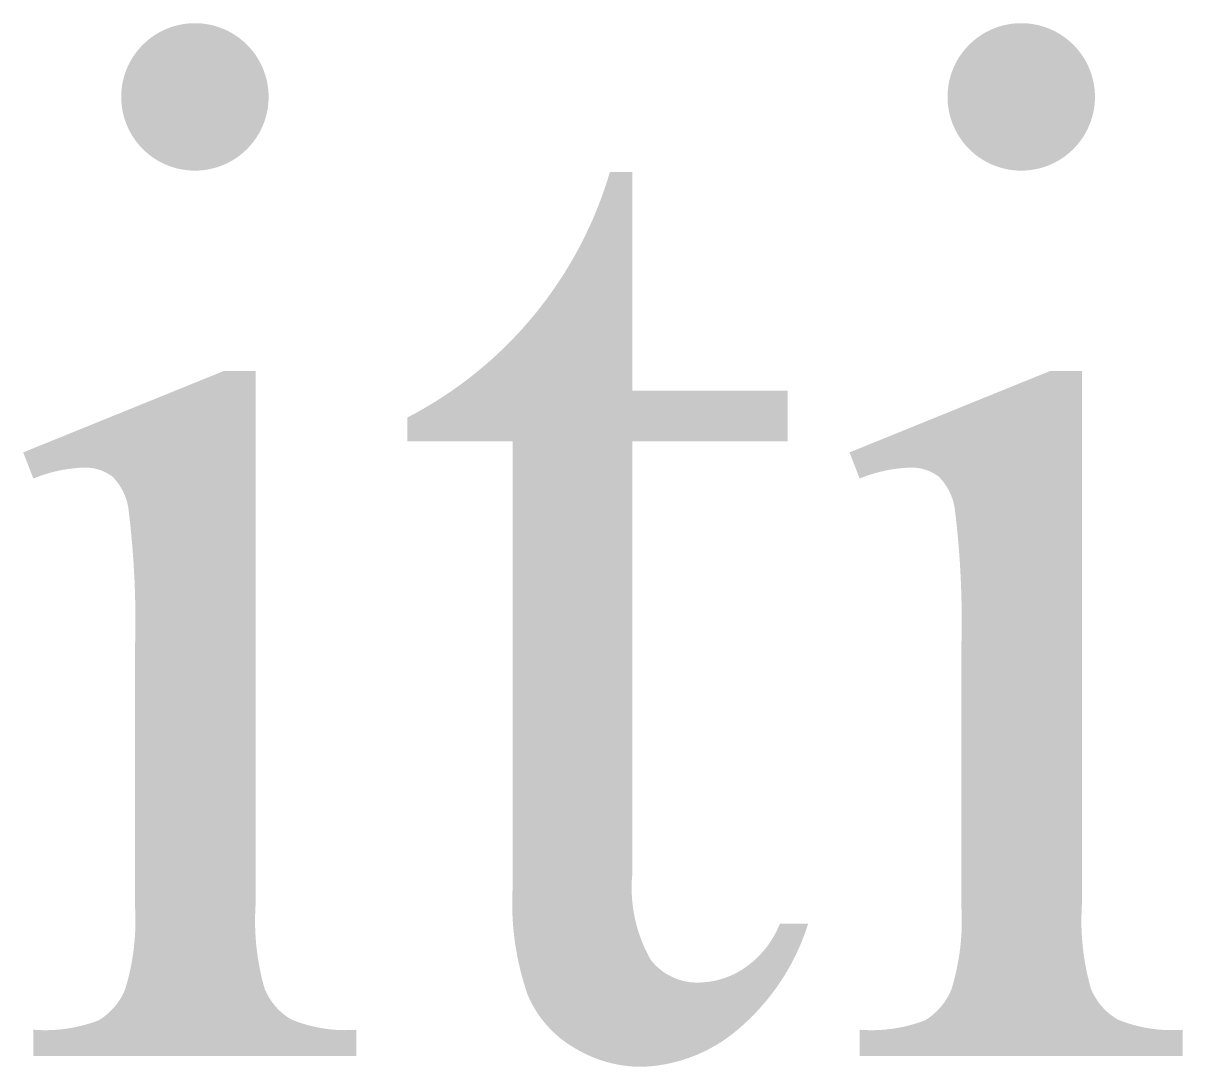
# Model space of a CAD drawing. Header units: millimetres. Extents: x 1235 to 1439, y 1033 to 1126.
# Drawn here: x 1372.713 to 1376.67, y 1052.939 to 1056.5 of the extents above; entities that cross this region are included whole.
import ezdxf

# ---------------------------------------------------------------- set-up
doc = ezdxf.new("R2010")
doc.units = ezdxf.units.MM
doc.layers.add('默认', color=18, linetype='Continuous', true_color=0x000000)

msp = doc.modelspace()

# ---------------------------------------------------------------- hatches: boundary and pattern name
at = {"layer": '默认'}
for points in [[(1373.3005, 1056.4996), (1373.306, 1056.4995), (1373.3117, 1056.4993), (1373.3173, 1056.499), (1373.3231, 1056.4985), (1373.3288, 1056.4979), (1373.3346, 1056.4971), (1373.3404, 1056.4962), (1373.3462, 1056.4952), (1373.352, 1056.494), (1373.3579, 1056.4927), (1373.3638, 1056.4912), (1373.3696, 1056.4896), (1373.3755, 1056.4878), (1373.3813, 1056.4858), (1373.3871, 1056.4837), (1373.393, 1056.4815), (1373.3987, 1056.4791), (1373.4045, 1056.4765), (1373.4102, 1056.4738), (1373.4158, 1056.4709), (1373.4214, 1056.4679), (1373.427, 1056.4647), (1373.4325, 1056.4614), (1373.4379, 1056.4579), (1373.4432, 1056.4543), (1373.4485, 1056.4505), (1373.4536, 1056.4466), (1373.4587, 1056.4426), (1373.4637, 1056.4384), (1373.4685, 1056.4341), (1373.4733, 1056.4296), (1373.4779, 1056.4251), (1373.4825, 1056.4204), (1373.4869, 1056.4156), (1373.4911, 1056.4107), (1373.4953, 1056.4057), (1373.4993, 1056.4006), (1373.5031, 1056.3954), (1373.5068, 1056.3901), (1373.5104, 1056.3847), (1373.5138, 1056.3793), (1373.5171, 1056.3737), (1373.5202, 1056.3682), (1373.5232, 1056.3625), (1373.526, 1056.3568), (1373.5287, 1056.3511), (1373.5312, 1056.3453), (1373.5335, 1056.3395), (1373.5357, 1056.3337), (1373.5378, 1056.3279), (1373.5396, 1056.322), (1373.5414, 1056.3161), (1373.5429, 1056.3102), (1373.5444, 1056.3044), (1373.5456, 1056.2985), (1373.5468, 1056.2927), (1373.5477, 1056.2868), (1373.5486, 1056.281), (1373.5493, 1056.2752), (1373.5498, 1056.2695), (1373.5502, 1056.2638), (1373.5505, 1056.2581), (1373.5507, 1056.2525), (1373.5507, 1056.2469), (1373.5506, 1056.2413), (1373.5504, 1056.2357), (1373.5501, 1056.23), (1373.5496, 1056.2243), (1373.549, 1056.2185), (1373.5482, 1056.2128), (1373.5473, 1056.207), (1373.5463, 1056.2011), (1373.5451, 1056.1953), (1373.5438, 1056.1894), (1373.5423, 1056.1836), (1373.5407, 1056.1777), (1373.5389, 1056.1719), (1373.537, 1056.166), (1373.5349, 1056.1602), (1373.5326, 1056.1544), (1373.5302, 1056.1486), (1373.5276, 1056.1429), (1373.5249, 1056.1372), (1373.5221, 1056.1315), (1373.519, 1056.1259), (1373.5159, 1056.1203), (1373.5125, 1056.1149), (1373.5091, 1056.1094), (1373.5054, 1056.1041), (1373.5017, 1056.0989), (1373.4977, 1056.0937), (1373.4937, 1056.0886), (1373.4895, 1056.0837), (1373.4852, 1056.0788), (1373.4808, 1056.074), (1373.4762, 1056.0694), (1373.4715, 1056.0649), (1373.4667, 1056.0605), (1373.4618, 1056.0562), (1373.4568, 1056.0521), (1373.4517, 1056.0481), (1373.4465, 1056.0442), (1373.4412, 1056.0405), (1373.4358, 1056.0369), (1373.4304, 1056.0335), (1373.4249, 1056.0302), (1373.4193, 1056.0271), (1373.4136, 1056.0241), (1373.408, 1056.0213), (1373.4022, 1056.0187), (1373.3965, 1056.0162), (1373.3906, 1056.0138), (1373.3848, 1056.0116), (1373.379, 1056.0096), (1373.3731, 1056.0077), (1373.3672, 1056.006), (1373.3614, 1056.0044), (1373.3555, 1056.003), (1373.3496, 1056.0017), (1373.3438, 1056.0006), (1373.3379, 1055.9996), (1373.3321, 1055.9988), (1373.3263, 1055.9981), (1373.3206, 1055.9975), (1373.3149, 1055.9971), (1373.3092, 1055.9968), (1373.3036, 1055.9966), (1373.298, 1055.9966), (1373.2924, 1055.9967), (1373.2868, 1055.9969), (1373.2811, 1055.9973), (1373.2754, 1055.9977), (1373.2696, 1055.9983), (1373.2639, 1055.9991), (1373.2581, 1056), (1373.2522, 1056.001), (1373.2464, 1056.0022), (1373.2405, 1056.0035), (1373.2347, 1056.005), (1373.2288, 1056.0067), (1373.223, 1056.0084), (1373.2171, 1056.0104), (1373.2113, 1056.0125), (1373.2055, 1056.0147), (1373.1997, 1056.0171), (1373.194, 1056.0197), (1373.1883, 1056.0224), (1373.1826, 1056.0253), (1373.177, 1056.0283), (1373.1715, 1056.0315), (1373.166, 1056.0348), (1373.1606, 1056.0383), (1373.1552, 1056.0419), (1373.15, 1056.0457), (1373.1448, 1056.0496), (1373.1397, 1056.0536), (1373.1348, 1056.0578), (1373.1299, 1056.0621), (1373.1251, 1056.0666), (1373.1205, 1056.0711), (1373.116, 1056.0758), (1373.1116, 1056.0806), (1373.1073, 1056.0855), (1373.1032, 1056.0905), (1373.0992, 1056.0957), (1373.0953, 1056.1009), (1373.0916, 1056.1062), (1373.088, 1056.1115), (1373.0846, 1056.117), (1373.0813, 1056.1225), (1373.0782, 1056.1281), (1373.0752, 1056.1337), (1373.0724, 1056.1394), (1373.0698, 1056.1451), (1373.0673, 1056.1509), (1373.0649, 1056.1567), (1373.0627, 1056.1625), (1373.0607, 1056.1684), (1373.0588, 1056.1742), (1373.0571, 1056.1801), (1373.0555, 1056.186), (1373.0541, 1056.1918), (1373.0528, 1056.1977), (1373.0517, 1056.2036), (1373.0507, 1056.2094), (1373.0499, 1056.2152), (1373.0492, 1056.221), (1373.0486, 1056.2267), (1373.0482, 1056.2325), (1373.0479, 1056.2381), (1373.0478, 1056.2438), (1373.0477, 1056.2493), (1373.0478, 1056.2549), (1373.048, 1056.2606), (1373.0484, 1056.2662), (1373.0488, 1056.2719), (1373.0495, 1056.2777), (1373.0502, 1056.2835), (1373.0511, 1056.2893), (1373.0521, 1056.2951), (1373.0533, 1056.3009), (1373.0547, 1056.3068), (1373.0561, 1056.3126), (1373.0578, 1056.3185), (1373.0596, 1056.3244), (1373.0615, 1056.3302), (1373.0636, 1056.336), (1373.0658, 1056.3418), (1373.0682, 1056.3476), (1373.0708, 1056.3534), (1373.0735, 1056.3591), (1373.0764, 1056.3647), (1373.0794, 1056.3703), (1373.0826, 1056.3759), (1373.0859, 1056.3814), (1373.0894, 1056.3868), (1373.093, 1056.3921), (1373.0968, 1056.3974), (1373.1007, 1056.4025), (1373.1047, 1056.4076), (1373.1089, 1056.4126), (1373.1132, 1056.4174), (1373.1177, 1056.4222), (1373.1223, 1056.4268), (1373.1269, 1056.4313), (1373.1317, 1056.4357), (1373.1367, 1056.44), (1373.1417, 1056.4441), (1373.1468, 1056.4481), (1373.152, 1056.452), (1373.1573, 1056.4557), (1373.1626, 1056.4593), (1373.1681, 1056.4627), (1373.1736, 1056.466), (1373.1792, 1056.4691), (1373.1848, 1056.4721), (1373.1905, 1056.4749), (1373.1962, 1056.4776), (1373.202, 1056.4801), (1373.2078, 1056.4824), (1373.2136, 1056.4846), (1373.2195, 1056.4866), (1373.2253, 1056.4885), (1373.2312, 1056.4902), (1373.2371, 1056.4918), (1373.243, 1056.4932), (1373.2488, 1056.4945), (1373.2547, 1056.4956), (1373.2605, 1056.4966), (1373.2663, 1056.4975), (1373.2721, 1056.4982), (1373.2779, 1056.4987), (1373.2836, 1056.4991), (1373.2892, 1056.4994), (1373.2949, 1056.4996)], [(1376.1203, 1056.4996), (1376.1259, 1056.4995), (1376.1315, 1056.4993), (1376.1372, 1056.499), (1376.1429, 1056.4985), (1376.1486, 1056.4979), (1376.1544, 1056.4971), (1376.1602, 1056.4962), (1376.166, 1056.4952), (1376.1719, 1056.494), (1376.1777, 1056.4927), (1376.1836, 1056.4912), (1376.1894, 1056.4896), (1376.1953, 1056.4878), (1376.2011, 1056.4858), (1376.207, 1056.4837), (1376.2128, 1056.4815), (1376.2186, 1056.4791), (1376.2243, 1056.4765), (1376.23, 1056.4738), (1376.2357, 1056.4709), (1376.2413, 1056.4679), (1376.2468, 1056.4647), (1376.2523, 1056.4614), (1376.2577, 1056.4579), (1376.263, 1056.4543), (1376.2683, 1056.4505), (1376.2735, 1056.4466), (1376.2785, 1056.4426), (1376.2835, 1056.4384), (1376.2884, 1056.4341), (1376.2931, 1056.4296), (1376.2978, 1056.4251), (1376.3023, 1056.4204), (1376.3067, 1056.4156), (1376.3109, 1056.4107), (1376.3151, 1056.4057), (1376.3191, 1056.4006), (1376.3229, 1056.3954), (1376.3267, 1056.3901), (1376.3302, 1056.3847), (1376.3337, 1056.3793), (1376.3369, 1056.3737), (1376.3401, 1056.3682), (1376.343, 1056.3625), (1376.3458, 1056.3568), (1376.3485, 1056.3511), (1376.351, 1056.3453), (1376.3533, 1056.3395), (1376.3555, 1056.3337), (1376.3576, 1056.3279), (1376.3595, 1056.322), (1376.3612, 1056.3161), (1376.3628, 1056.3102), (1376.3642, 1056.3044), (1376.3655, 1056.2985), (1376.3666, 1056.2927), (1376.3676, 1056.2868), (1376.3684, 1056.281), (1376.3691, 1056.2752), (1376.3696, 1056.2695), (1376.3701, 1056.2638), (1376.3704, 1056.2581), (1376.3705, 1056.2525), (1376.3706, 1056.2469), (1376.3705, 1056.2413), (1376.3702, 1056.2357), (1376.3699, 1056.23), (1376.3694, 1056.2243), (1376.3688, 1056.2185), (1376.3681, 1056.2128), (1376.3672, 1056.207), (1376.3661, 1056.2011), (1376.3649, 1056.1953), (1376.3636, 1056.1894), (1376.3621, 1056.1836), (1376.3605, 1056.1777), (1376.3587, 1056.1719), (1376.3568, 1056.166), (1376.3547, 1056.1602), (1376.3524, 1056.1544), (1376.35, 1056.1486), (1376.3475, 1056.1429), (1376.3448, 1056.1372), (1376.3419, 1056.1315), (1376.3389, 1056.1259), (1376.3357, 1056.1203), (1376.3324, 1056.1149), (1376.3289, 1056.1094), (1376.3253, 1056.1041), (1376.3215, 1056.0989), (1376.3176, 1056.0937), (1376.3135, 1056.0886), (1376.3093, 1056.0837), (1376.305, 1056.0788), (1376.3006, 1056.074), (1376.296, 1056.0694), (1376.2913, 1056.0649), (1376.2865, 1056.0605), (1376.2816, 1056.0562), (1376.2766, 1056.0521), (1376.2715, 1056.0481), (1376.2663, 1056.0442), (1376.261, 1056.0405), (1376.2556, 1056.0369), (1376.2502, 1056.0335), (1376.2447, 1056.0302), (1376.2391, 1056.0271), (1376.2335, 1056.0241), (1376.2278, 1056.0213), (1376.222, 1056.0187), (1376.2163, 1056.0162), (1376.2105, 1056.0138), (1376.2046, 1056.0116), (1376.1988, 1056.0096), (1376.1929, 1056.0077), (1376.1871, 1056.006), (1376.1812, 1056.0044), (1376.1753, 1056.003), (1376.1694, 1056.0017), (1376.1636, 1056.0006), (1376.1578, 1055.9996), (1376.1519, 1055.9988), (1376.1462, 1055.9981), (1376.1404, 1055.9975), (1376.1347, 1055.9971), (1376.129, 1055.9968), (1376.1234, 1055.9966), (1376.1178, 1055.9966), (1376.1122, 1055.9967), (1376.1066, 1055.9969), (1376.1009, 1055.9973), (1376.0952, 1055.9977), (1376.0895, 1055.9983), (1376.0837, 1055.9991), (1376.0779, 1056), (1376.0721, 1056.001), (1376.0662, 1056.0022), (1376.0604, 1056.0035), (1376.0545, 1056.005), (1376.0487, 1056.0067), (1376.0428, 1056.0084), (1376.037, 1056.0104), (1376.0311, 1056.0125), (1376.0253, 1056.0147), (1376.0195, 1056.0171), (1376.0138, 1056.0197), (1376.0081, 1056.0224), (1376.0024, 1056.0253), (1375.9968, 1056.0283), (1375.9913, 1056.0315), (1375.9858, 1056.0348), (1375.9804, 1056.0383), (1375.975, 1056.0419), (1375.9698, 1056.0457), (1375.9646, 1056.0496), (1375.9596, 1056.0536), (1375.9546, 1056.0578), (1375.9497, 1056.0621), (1375.945, 1056.0666), (1375.9403, 1056.0711), (1375.9358, 1056.0758), (1375.9314, 1056.0806), (1375.9271, 1056.0855), (1375.923, 1056.0905), (1375.919, 1056.0957), (1375.9152, 1056.1009), (1375.9114, 1056.1062), (1375.9079, 1056.1115), (1375.9044, 1056.117), (1375.9012, 1056.1225), (1375.898, 1056.1281), (1375.8951, 1056.1337), (1375.8923, 1056.1394), (1375.8896, 1056.1451), (1375.8871, 1056.1509), (1375.8847, 1056.1567), (1375.8826, 1056.1625), (1375.8805, 1056.1684), (1375.8786, 1056.1742), (1375.8769, 1056.1801), (1375.8753, 1056.186), (1375.8739, 1056.1918), (1375.8726, 1056.1977), (1375.8715, 1056.2036), (1375.8705, 1056.2094), (1375.8697, 1056.2152), (1375.869, 1056.221), (1375.8684, 1056.2267), (1375.868, 1056.2325), (1375.8677, 1056.2381), (1375.8676, 1056.2438), (1375.8675, 1056.2493), (1375.8676, 1056.2549), (1375.8678, 1056.2606), (1375.8682, 1056.2662), (1375.8687, 1056.2719), (1375.8693, 1056.2777), (1375.87, 1056.2835), (1375.8709, 1056.2893), (1375.872, 1056.2951), (1375.8731, 1056.3009), (1375.8745, 1056.3068), (1375.876, 1056.3126), (1375.8776, 1056.3185), (1375.8794, 1056.3244), (1375.8813, 1056.3302), (1375.8834, 1056.336), (1375.8857, 1056.3418), (1375.8881, 1056.3476), (1375.8906, 1056.3534), (1375.8933, 1056.3591), (1375.8962, 1056.3647), (1375.8992, 1056.3703), (1375.9024, 1056.3759), (1375.9057, 1056.3814), (1375.9092, 1056.3868), (1375.9128, 1056.3921), (1375.9166, 1056.3974), (1375.9205, 1056.4025), (1375.9246, 1056.4076), (1375.9288, 1056.4126), (1375.9331, 1056.4174), (1375.9375, 1056.4222), (1375.9421, 1056.4268), (1375.9468, 1056.4313), (1375.9516, 1056.4357), (1375.9565, 1056.44), (1375.9615, 1056.4441), (1375.9666, 1056.4481), (1375.9718, 1056.452), (1375.9771, 1056.4557), (1375.9825, 1056.4593), (1375.9879, 1056.4627), (1375.9934, 1056.466), (1375.999, 1056.4691), (1376.0046, 1056.4721), (1376.0103, 1056.4749), (1376.016, 1056.4776), (1376.0218, 1056.4801), (1376.0276, 1056.4824), (1376.0334, 1056.4846), (1376.0393, 1056.4866), (1376.0452, 1056.4885), (1376.051, 1056.4902), (1376.0569, 1056.4918), (1376.0628, 1056.4932), (1376.0686, 1056.4945), (1376.0745, 1056.4956), (1376.0803, 1056.4966), (1376.0861, 1056.4975), (1376.0919, 1056.4982), (1376.0977, 1056.4987), (1376.1034, 1056.4991), (1376.1091, 1056.4994), (1376.1147, 1056.4996)], [(1374.7921, 1055.9917), (1374.7921, 1055.2458), (1375.3224, 1055.2458), (1375.3224, 1055.0724), (1374.7921, 1055.0724), (1374.7921, 1053.6005), (1374.7913, 1053.591), (1374.7905, 1053.5815), (1374.79, 1053.572), (1374.7897, 1053.5624), (1374.7895, 1053.5528), (1374.7896, 1053.5431), (1374.7898, 1053.5335), (1374.7902, 1053.5238), (1374.7908, 1053.5142), (1374.7916, 1053.5045), (1374.7926, 1053.4948), (1374.7937, 1053.4852), (1374.7951, 1053.4756), (1374.7966, 1053.466), (1374.7984, 1053.4564), (1374.8003, 1053.4468), (1374.8024, 1053.4373), (1374.8047, 1053.4279), (1374.8072, 1053.4185), (1374.8099, 1053.4091), (1374.8127, 1053.3998), (1374.8158, 1053.3906), (1374.819, 1053.3815), (1374.8224, 1053.3724), (1374.8259, 1053.3634), (1374.8296, 1053.3545), (1374.8335, 1053.3457), (1374.8376, 1053.337), (1374.8418, 1053.3284), (1374.8462, 1053.3199), (1374.8507, 1053.3114), (1374.8553, 1053.3032), (1374.8589, 1053.2988), (1374.8625, 1053.2945), (1374.8664, 1053.2902), (1374.8703, 1053.2861), (1374.8744, 1053.2821), (1374.8787, 1053.2781), (1374.883, 1053.2743), (1374.8875, 1053.2706), (1374.8921, 1053.267), (1374.8969, 1053.2635), (1374.9017, 1053.2602), (1374.9067, 1053.2569), (1374.9117, 1053.2539), (1374.9169, 1053.251), (1374.9221, 1053.2482), (1374.9274, 1053.2456), (1374.9328, 1053.2431), (1374.9383, 1053.2408), (1374.9438, 1053.2387), (1374.9494, 1053.2367), (1374.955, 1053.2349), (1374.9606, 1053.2333), (1374.9663, 1053.2319), (1374.972, 1053.2306), (1374.9777, 1053.2295), (1374.9835, 1053.2285), (1374.9892, 1053.2277), (1374.9949, 1053.2271), (1375.0006, 1053.2267), (1375.0063, 1053.2264), (1375.012, 1053.2263), (1375.0176, 1053.2263), (1375.0228, 1053.2265), (1375.0281, 1053.2267), (1375.0333, 1053.227), (1375.0385, 1053.2274), (1375.0438, 1053.2279), (1375.049, 1053.2285), (1375.0542, 1053.2292), (1375.0595, 1053.23), (1375.0647, 1053.2309), (1375.0699, 1053.2318), (1375.0751, 1053.2329), (1375.0802, 1053.2341), (1375.0854, 1053.2354), (1375.0905, 1053.2368), (1375.0956, 1053.2383), (1375.1007, 1053.2398), (1375.1058, 1053.2415), (1375.1108, 1053.2433), (1375.1158, 1053.2451), (1375.1207, 1053.2471), (1375.1256, 1053.2491), (1375.1305, 1053.2513), (1375.1353, 1053.2535), (1375.1401, 1053.2558), (1375.1448, 1053.2582), (1375.1495, 1053.2606), (1375.1541, 1053.2632), (1375.1586, 1053.2658), (1375.1631, 1053.2685), (1375.1675, 1053.2713), (1375.1719, 1053.2742), (1375.1811, 1053.2806), (1375.186, 1053.2841), (1375.1908, 1053.2878), (1375.1955, 1053.2915), (1375.2002, 1053.2953), (1375.2048, 1053.2992), (1375.2093, 1053.3032), (1375.2138, 1053.3073), (1375.2182, 1053.3115), (1375.2226, 1053.3158), (1375.2268, 1053.3202), (1375.231, 1053.3246), (1375.2351, 1053.3291), (1375.2391, 1053.3338), (1375.2431, 1053.3384), (1375.2469, 1053.3432), (1375.2507, 1053.348), (1375.2543, 1053.3529), (1375.2579, 1053.3579), (1375.2614, 1053.3629), (1375.2647, 1053.368), (1375.268, 1053.3731), (1375.2712, 1053.3783), (1375.2743, 1053.3836), (1375.2773, 1053.3889), (1375.2801, 1053.3942), (1375.2829, 1053.3996), (1375.2856, 1053.405), (1375.2881, 1053.4105), (1375.2906, 1053.416), (1375.2929, 1053.4215), (1375.2952, 1053.427), (1375.3918, 1053.427), (1375.3875, 1053.4139), (1375.3831, 1053.4009), (1375.3783, 1053.3879), (1375.3734, 1053.3749), (1375.3682, 1053.3621), (1375.3627, 1053.3492), (1375.357, 1053.3365), (1375.3511, 1053.3239), (1375.345, 1053.3113), (1375.3386, 1053.2989), (1375.332, 1053.2865), (1375.3251, 1053.2743), (1375.3181, 1053.2622), (1375.3108, 1053.2502), (1375.3033, 1053.2383), (1375.2955, 1053.2266), (1375.2876, 1053.215), (1375.2795, 1053.2036), (1375.2711, 1053.1923), (1375.2626, 1053.1811), (1375.2539, 1053.1702), (1375.2449, 1053.1594), (1375.2358, 1053.1487), (1375.2266, 1053.1383), (1375.2171, 1053.128), (1375.2075, 1053.1179), (1375.1977, 1053.108), (1375.1877, 1053.0983), (1375.1776, 1053.0888), (1375.1674, 1053.0795), (1375.157, 1053.0705), (1375.1465, 1053.0616), (1375.138, 1053.0546), (1375.1294, 1053.0479), (1375.1206, 1053.0413), (1375.1116, 1053.0348), (1375.1025, 1053.0286), (1375.0932, 1053.0225), (1375.0838, 1053.0166), (1375.0742, 1053.0109), (1375.0645, 1053.0054), (1375.0547, 1053), (1375.0447, 1052.9949), (1375.0347, 1052.99), (1375.0245, 1052.9853), (1375.0142, 1052.9808), (1375.0038, 1052.9765), (1374.9934, 1052.9725), (1374.9828, 1052.9686), (1374.9722, 1052.965), (1374.9615, 1052.9617), (1374.9507, 1052.9585), (1374.9399, 1052.9556), (1374.929, 1052.9529), (1374.9181, 1052.9505), (1374.9072, 1052.9482), (1374.8962, 1052.9463), (1374.8852, 1052.9445), (1374.8742, 1052.943), (1374.8632, 1052.9417), (1374.8523, 1052.9407), (1374.8413, 1052.9399), (1374.8303, 1052.9393), (1374.8194, 1052.9389), (1374.8049, 1052.9393), (1374.7903, 1052.9401), (1374.7758, 1052.9415), (1374.7612, 1052.9433), (1374.7467, 1052.9456), (1374.7323, 1052.9485), (1374.7179, 1052.9518), (1374.7037, 1052.9555), (1374.6895, 1052.9598), (1374.6756, 1052.9645), (1374.6618, 1052.9697), (1374.6482, 1052.9753), (1374.6349, 1052.9814), (1374.6218, 1052.9879), (1374.6089, 1052.9948), (1374.5899, 1053.0059), (1374.5834, 1053.0099), (1374.577, 1053.014), (1374.5706, 1053.0183), (1374.5643, 1053.0227), (1374.5581, 1053.0272), (1374.552, 1053.0319), (1374.546, 1053.0367), (1374.54, 1053.0416), (1374.5341, 1053.0466), (1374.5284, 1053.0518), (1374.5227, 1053.0571), (1374.5172, 1053.0625), (1374.5117, 1053.068), (1374.5064, 1053.0737), (1374.5011, 1053.0794), (1374.496, 1053.0853), (1374.4911, 1053.0912), (1374.4862, 1053.0973), (1374.4815, 1053.1034), (1374.4769, 1053.1097), (1374.4724, 1053.116), (1374.468, 1053.1224), (1374.4638, 1053.1289), (1374.4598, 1053.1354), (1374.4558, 1053.1421), (1374.4521, 1053.1487), (1374.4484, 1053.1555), (1374.4449, 1053.1623), (1374.4416, 1053.1691), (1374.4384, 1053.176), (1374.4353, 1053.183), (1374.428, 1053.2047), (1374.4212, 1053.2267), (1374.4149, 1053.2488), (1374.4092, 1053.2712), (1374.404, 1053.2937), (1374.3993, 1053.3163), (1374.3952, 1053.3391), (1374.3916, 1053.3619), (1374.3886, 1053.3849), (1374.3862, 1053.4079), (1374.3843, 1053.4309), (1374.383, 1053.454), (1374.3822, 1053.477), (1374.382, 1053.5001), (1374.3824, 1053.5231), (1374.3833, 1053.546), (1374.3833, 1055.0724), (1374.024, 1055.0724), (1374.024, 1055.1541), (1374.054, 1055.1701), (1374.0838, 1055.1869), (1374.1133, 1055.2045), (1374.1424, 1055.2229), (1374.1712, 1055.2422), (1374.1996, 1055.2622), (1374.2276, 1055.2829), (1374.2551, 1055.3045), (1374.2821, 1055.3268), (1374.3086, 1055.3498), (1374.3346, 1055.3735), (1374.36, 1055.3979), (1374.3848, 1055.423), (1374.409, 1055.4488), (1374.4325, 1055.4752), (1374.4554, 1055.5021), (1374.4775, 1055.5297), (1374.499, 1055.5578), (1374.5197, 1055.5864), (1374.5396, 1055.6155), (1374.5588, 1055.6451), (1374.5772, 1055.6751), (1374.5947, 1055.7055), (1374.6115, 1055.7363), (1374.6274, 1055.7674), (1374.6425, 1055.7988), (1374.6568, 1055.8304), (1374.6702, 1055.8623), (1374.6828, 1055.8944), (1374.6945, 1055.9267), (1374.7053, 1055.9591), (1374.7153, 1055.9917)], [(1373.5061, 1055.3127), (1373.5061, 1053.489), (1373.5052, 1053.4712), (1373.5046, 1053.4533), (1373.5045, 1053.4354), (1373.5047, 1053.4175), (1373.5053, 1053.3995), (1373.5063, 1053.3816), (1373.5076, 1053.3637), (1373.5094, 1053.3458), (1373.5115, 1053.328), (1373.5141, 1053.3102), (1373.517, 1053.2925), (1373.5203, 1053.2748), (1373.5239, 1053.2573), (1373.5279, 1053.2398), (1373.5323, 1053.2225), (1373.5371, 1053.2053), (1373.5388, 1053.2013), (1373.5406, 1053.1972), (1373.5425, 1053.1933), (1373.5444, 1053.1893), (1373.5465, 1053.1854), (1373.5486, 1053.1815), (1373.5508, 1053.1777), (1373.5531, 1053.1739), (1373.5555, 1053.1701), (1373.5579, 1053.1664), (1373.5605, 1053.1627), (1373.5631, 1053.159), (1373.5658, 1053.1555), (1373.5685, 1053.1519), (1373.5713, 1053.1485), (1373.5743, 1053.1451), (1373.5772, 1053.1417), (1373.5803, 1053.1384), (1373.5834, 1053.1352), (1373.5866, 1053.1321), (1373.5898, 1053.129), (1373.5931, 1053.1259), (1373.5964, 1053.123), (1373.5999, 1053.1201), (1373.6033, 1053.1173), (1373.6068, 1053.1146), (1373.6104, 1053.112), (1373.614, 1053.1094), (1373.6176, 1053.1069), (1373.6213, 1053.1045), (1373.625, 1053.1022), (1373.6288, 1053.1), (1373.6419, 1053.0949), (1373.6551, 1053.0901), (1373.6686, 1053.0858), (1373.6822, 1053.0818), (1373.6959, 1053.0782), (1373.7097, 1053.075), (1373.7236, 1053.0722), (1373.7377, 1053.0698), (1373.7517, 1053.0678), (1373.7659, 1053.0662), (1373.78, 1053.065), (1373.7942, 1053.0643), (1373.8083, 1053.0639), (1373.8224, 1053.064), (1373.8365, 1053.0644), (1373.8506, 1053.0653), (1373.8506, 1052.9761), (1372.7479, 1052.9761), (1372.7479, 1053.0653), (1372.762, 1053.0644), (1372.7761, 1053.0639), (1372.7903, 1053.0637), (1372.8045, 1053.064), (1372.8187, 1053.0647), (1372.8329, 1053.0657), (1372.8471, 1053.0672), (1372.8612, 1053.069), (1372.8753, 1053.0712), (1372.8893, 1053.0739), (1372.9032, 1053.0769), (1372.917, 1053.0802), (1372.9307, 1053.084), (1372.9443, 1053.0881), (1372.9577, 1053.0926), (1372.9709, 1053.0975), (1372.9746, 1053.0998), (1372.9783, 1053.1022), (1372.9819, 1053.1046), (1372.9856, 1053.1072), (1372.9891, 1053.1098), (1372.9926, 1053.1125), (1372.9961, 1053.1153), (1372.9995, 1053.1181), (1373.0029, 1053.1211), (1373.0062, 1053.1241), (1373.0094, 1053.1271), (1373.0126, 1053.1302), (1373.0158, 1053.1334), (1373.0188, 1053.1367), (1373.0218, 1053.14), (1373.0248, 1053.1434), (1373.0276, 1053.1469), (1373.0304, 1053.1504), (1373.0332, 1053.1539), (1373.0358, 1053.1575), (1373.0384, 1053.1612), (1373.0409, 1053.1649), (1373.0433, 1053.1687), (1373.0456, 1053.1725), (1373.0479, 1053.1763), (1373.0501, 1053.1802), (1373.0521, 1053.1841), (1373.0542, 1053.188), (1373.0561, 1053.192), (1373.0579, 1053.196), (1373.0597, 1053.2), (1373.0613, 1053.204), (1373.0664, 1053.2213), (1373.0711, 1053.2386), (1373.0754, 1053.2561), (1373.0793, 1053.2737), (1373.0828, 1053.2914), (1373.0859, 1053.3092), (1373.0886, 1053.3271), (1373.0909, 1053.345), (1373.0928, 1053.363), (1373.0943, 1053.381), (1373.0954, 1053.399), (1373.0961, 1053.4171), (1373.0964, 1053.4351), (1373.0963, 1053.4531), (1373.0957, 1053.4711), (1373.0948, 1053.489), (1373.0948, 1054.3637), (1373.0961, 1054.4235), (1373.0962, 1054.4834), (1373.0951, 1054.5433), (1373.0929, 1054.6032), (1373.0895, 1054.6631), (1373.085, 1054.7228), (1373.0793, 1054.7824), (1373.0725, 1054.8419), (1373.0719, 1054.8457), (1373.0713, 1054.8495), (1373.0706, 1054.8533), (1373.0698, 1054.8571), (1373.0689, 1054.8609), (1373.0679, 1054.8647), (1373.0669, 1054.8685), (1373.0658, 1054.8722), (1373.0646, 1054.876), (1373.0634, 1054.8797), (1373.062, 1054.8834), (1373.0606, 1054.8871), (1373.0591, 1054.8907), (1373.0575, 1054.8943), (1373.0559, 1054.8979), (1373.0542, 1054.9015), (1373.0524, 1054.905), (1373.0506, 1054.9085), (1373.0486, 1054.9119), (1373.0466, 1054.9153), (1373.0446, 1054.9187), (1373.0425, 1054.922), (1373.0403, 1054.9252), (1373.038, 1054.9285), (1373.0357, 1054.9316), (1373.0333, 1054.9347), (1373.0309, 1054.9378), (1373.0284, 1054.9408), (1373.0259, 1054.9437), (1373.0233, 1054.9466), (1373.0207, 1054.9494), (1373.018, 1054.9522), (1373.0153, 1054.9542), (1373.0126, 1054.9561), (1373.0098, 1054.958), (1373.007, 1054.9598), (1373.0041, 1054.9615), (1373.0012, 1054.9632), (1372.9982, 1054.9649), (1372.9952, 1054.9665), (1372.9922, 1054.968), (1372.9891, 1054.9694), (1372.986, 1054.9708), (1372.9828, 1054.9721), (1372.9797, 1054.9734), (1372.9764, 1054.9746), (1372.9732, 1054.9757), (1372.9699, 1054.9767), (1372.9667, 1054.9777), (1372.9634, 1054.9786), (1372.96, 1054.9794), (1372.9567, 1054.9801), (1372.9533, 1054.9808), (1372.95, 1054.9814), (1372.9466, 1054.9819), (1372.9432, 1054.9823), (1372.9399, 1054.9827), (1372.9365, 1054.983), (1372.9331, 1054.9832), (1372.9298, 1054.9833), (1372.9264, 1054.9834), (1372.9231, 1054.9834), (1372.9197, 1054.9833), (1372.9164, 1054.9832), (1372.9056, 1054.9826), (1372.8948, 1054.9818), (1372.8841, 1054.9807), (1372.8733, 1054.9794), (1372.8625, 1054.9779), (1372.8518, 1054.9762), (1372.8412, 1054.9742), (1372.8305, 1054.972), (1372.8199, 1054.9695), (1372.8094, 1054.9668), (1372.7989, 1054.9639), (1372.7886, 1054.9608), (1372.7783, 1054.9574), (1372.768, 1054.9538), (1372.7579, 1054.95), (1372.7479, 1054.946), (1372.7132, 1055.0352), (1373.3971, 1055.3127)], [(1376.3259, 1055.3127), (1376.3259, 1053.489), (1376.325, 1053.4712), (1376.3245, 1053.4533), (1376.3243, 1053.4354), (1376.3245, 1053.4175), (1376.3251, 1053.3995), (1376.3261, 1053.3816), (1376.3275, 1053.3637), (1376.3292, 1053.3458), (1376.3314, 1053.328), (1376.3339, 1053.3102), (1376.3368, 1053.2925), (1376.3401, 1053.2748), (1376.3437, 1053.2573), (1376.3478, 1053.2398), (1376.3522, 1053.2225), (1376.3569, 1053.2053), (1376.3586, 1053.2013), (1376.3604, 1053.1972), (1376.3623, 1053.1933), (1376.3642, 1053.1893), (1376.3663, 1053.1854), (1376.3684, 1053.1815), (1376.3706, 1053.1777), (1376.3729, 1053.1739), (1376.3753, 1053.1701), (1376.3777, 1053.1664), (1376.3803, 1053.1627), (1376.3829, 1053.159), (1376.3856, 1053.1555), (1376.3883, 1053.1519), (1376.3912, 1053.1485), (1376.3941, 1053.1451), (1376.3971, 1053.1417), (1376.4001, 1053.1384), (1376.4032, 1053.1352), (1376.4064, 1053.1321), (1376.4096, 1053.129), (1376.4129, 1053.1259), (1376.4163, 1053.123), (1376.4197, 1053.1201), (1376.4231, 1053.1173), (1376.4266, 1053.1146), (1376.4302, 1053.112), (1376.4338, 1053.1094), (1376.4374, 1053.1069), (1376.4411, 1053.1045), (1376.4449, 1053.1022), (1376.4486, 1053.1), (1376.4617, 1053.0949), (1376.475, 1053.0901), (1376.4884, 1053.0858), (1376.502, 1053.0818), (1376.5157, 1053.0782), (1376.5295, 1053.075), (1376.5435, 1053.0722), (1376.5575, 1053.0698), (1376.5716, 1053.0678), (1376.5857, 1053.0662), (1376.5998, 1053.065), (1376.614, 1053.0643), (1376.6281, 1053.0639), (1376.6423, 1053.064), (1376.6563, 1053.0644), (1376.6704, 1053.0653), (1376.6704, 1052.9761), (1375.5677, 1052.9761), (1375.5677, 1053.0653), (1375.5818, 1053.0644), (1375.5959, 1053.0639), (1375.6101, 1053.0637), (1375.6243, 1053.064), (1375.6385, 1053.0647), (1375.6527, 1053.0657), (1375.6669, 1053.0672), (1375.681, 1053.069), (1375.6951, 1053.0712), (1375.7091, 1053.0739), (1375.723, 1053.0769), (1375.7368, 1053.0802), (1375.7505, 1053.084), (1375.7641, 1053.0881), (1375.7775, 1053.0926), (1375.7907, 1053.0975), (1375.7944, 1053.0998), (1375.7981, 1053.1022), (1375.8018, 1053.1046), (1375.8054, 1053.1072), (1375.8089, 1053.1098), (1375.8125, 1053.1125), (1375.8159, 1053.1153), (1375.8193, 1053.1181), (1375.8227, 1053.1211), (1375.826, 1053.1241), (1375.8293, 1053.1271), (1375.8325, 1053.1302), (1375.8356, 1053.1334), (1375.8387, 1053.1367), (1375.8417, 1053.14), (1375.8446, 1053.1434), (1375.8475, 1053.1469), (1375.8503, 1053.1504), (1375.853, 1053.1539), (1375.8556, 1053.1575), (1375.8582, 1053.1612), (1375.8607, 1053.1649), (1375.8631, 1053.1687), (1375.8654, 1053.1725), (1375.8677, 1053.1763), (1375.8699, 1053.1802), (1375.872, 1053.1841), (1375.874, 1053.188), (1375.8759, 1053.192), (1375.8777, 1053.196), (1375.8795, 1053.2), (1375.8812, 1053.204), (1375.8862, 1053.2213), (1375.8909, 1053.2386), (1375.8952, 1053.2561), (1375.8991, 1053.2737), (1375.9026, 1053.2914), (1375.9057, 1053.3092), (1375.9085, 1053.3271), (1375.9108, 1053.345), (1375.9127, 1053.363), (1375.9142, 1053.381), (1375.9153, 1053.399), (1375.9159, 1053.4171), (1375.9162, 1053.4351), (1375.9161, 1053.4531), (1375.9156, 1053.4711), (1375.9146, 1053.489), (1375.9146, 1054.3637), (1375.9159, 1054.4235), (1375.916, 1054.4834), (1375.9149, 1054.5433), (1375.9127, 1054.6032), (1375.9094, 1054.6631), (1375.9048, 1054.7228), (1375.8992, 1054.7824), (1375.8923, 1054.8419), (1375.8918, 1054.8457), (1375.8911, 1054.8495), (1375.8904, 1054.8533), (1375.8896, 1054.8571), (1375.8887, 1054.8609), (1375.8878, 1054.8647), (1375.8867, 1054.8685), (1375.8856, 1054.8722), (1375.8844, 1054.876), (1375.8832, 1054.8797), (1375.8818, 1054.8834), (1375.8804, 1054.8871), (1375.8789, 1054.8907), (1375.8774, 1054.8943), (1375.8757, 1054.8979), (1375.874, 1054.9015), (1375.8722, 1054.905), (1375.8704, 1054.9085), (1375.8685, 1054.9119), (1375.8665, 1054.9153), (1375.8644, 1054.9187), (1375.8623, 1054.922), (1375.8601, 1054.9252), (1375.8578, 1054.9285), (1375.8555, 1054.9316), (1375.8532, 1054.9347), (1375.8507, 1054.9378), (1375.8482, 1054.9408), (1375.8457, 1054.9437), (1375.8431, 1054.9466), (1375.8405, 1054.9494), (1375.8378, 1054.9522), (1375.8351, 1054.9542), (1375.8324, 1054.9561), (1375.8296, 1054.958), (1375.8268, 1054.9598), (1375.8239, 1054.9615), (1375.821, 1054.9632), (1375.8181, 1054.9649), (1375.8151, 1054.9665), (1375.812, 1054.968), (1375.8089, 1054.9694), (1375.8058, 1054.9708), (1375.8027, 1054.9721), (1375.7995, 1054.9734), (1375.7963, 1054.9746), (1375.793, 1054.9757), (1375.7898, 1054.9767), (1375.7865, 1054.9777), (1375.7832, 1054.9786), (1375.7799, 1054.9794), (1375.7765, 1054.9801), (1375.7732, 1054.9808), (1375.7698, 1054.9814), (1375.7664, 1054.9819), (1375.7631, 1054.9823), (1375.7597, 1054.9827), (1375.7563, 1054.983), (1375.7529, 1054.9832), (1375.7496, 1054.9833), (1375.7462, 1054.9834), (1375.7429, 1054.9834), (1375.7395, 1054.9833), (1375.7362, 1054.9832), (1375.7254, 1054.9826), (1375.7147, 1054.9818), (1375.7039, 1054.9807), (1375.6931, 1054.9794), (1375.6824, 1054.9779), (1375.6717, 1054.9762), (1375.661, 1054.9742), (1375.6503, 1054.972), (1375.6398, 1054.9695), (1375.6292, 1054.9668), (1375.6188, 1054.9639), (1375.6084, 1054.9608), (1375.5981, 1054.9574), (1375.5879, 1054.9538), (1375.5777, 1054.95), (1375.5677, 1054.946), (1375.533, 1055.0352), (1376.2169, 1055.3127)]]:
    msp.add_hatch(color=256, dxfattribs=at).paths.add_polyline_path(points, flags=0)

doc.saveas('drawing.dxf')
